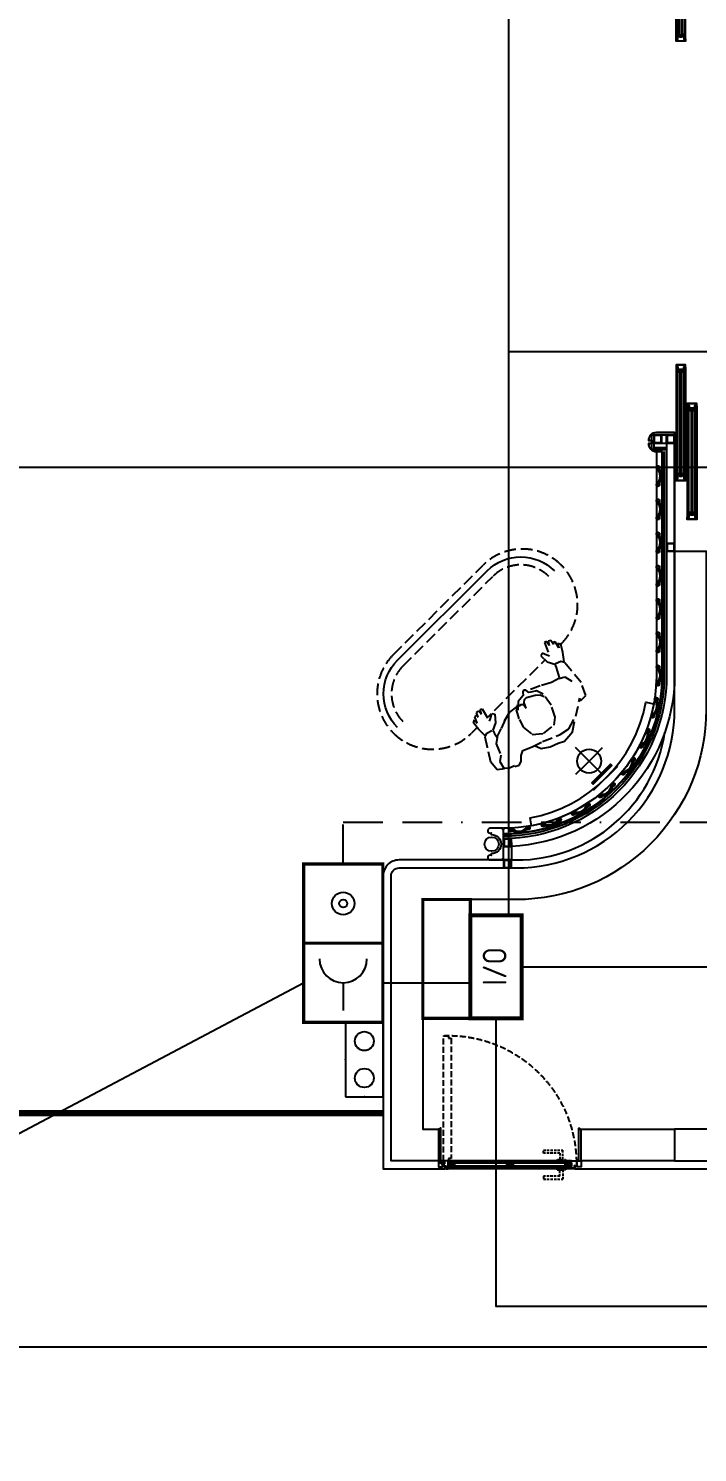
# Model space of a CAD drawing. Extents: x -284868 to 304789, y -137694 to 137894.
# Drawn here: x 196108 to 200333, y -105532 to -96536 of the extents above; entities that cross this region are included whole.
import ezdxf
from ezdxf.enums import TextEntityAlignment as Align

# ---------------------------------------------------------------- set-up
doc = ezdxf.new("R2010")
doc.units = 0
doc.set_wipeout_variables(frame=1)
for name, pattern in [('BORDER2', [0.875, 0.25, -0.125, 0.25, -0.125, 0, -0.125]), ('DASH', [0.35, 0.25, -0.1]), ('DASHED', [0.75, 0.5, -0.25])]:
    doc.linetypes.add(name, pattern=pattern)
doc.layers.get('0').update_dxf_attribs({"linetype": 'CONTINUOUS'})
for name, color, linetype in [('0-墙', 4, 'CONTINUOUS'), ('E-FIRE-CIRC', 120, 'CONTINUOUS'), ('EM-强电', 220, 'CONTINUOUS'), ('EQUIP-消防', 3, 'CONTINUOUS'), ('EQUIP-照明', 3, 'CONTINUOUS'), ('EQUIP-箱柜', 3, 'CONTINUOUS'), ('P-完成面', 42, 'CONTINUOUS'), ('P-平面家具', 3, 'CONTINUOUS'), ('P-门扇', 6, 'CONTINUOUS'), ('WIRE-消防电源', 2, 'TG_D'), ('WIRE-电话插孔', 120, 'BORDER2')]:
    doc.layers.add(name, color=color, linetype=linetype)
doc.styles.add('_TEL_DIM', font='SIMPLEX', dxfattribs={"width": 0.8, "height": 3.5, "bigfont": 'HZTXT'})
doc.styles.get("Standard").update_dxf_attribs({"font": 'GBENOR', "bigfont": 'GBCBIG'})
doc.styles.add('TG_LINETYPE', font='SIMPLEX', dxfattribs={"width": 0.8, "height": 3, "bigfont": 'HZTXT'})
doc.linetypes.add('FENCELINE2', pattern='A,6.35,-2.54,[132,ltypeshp.shx,S=2.54,R=0,X=-2.54,Y=0],-2.54,25.4', length=36.83)
doc.linetypes.add('TG_D', pattern='A,2,-0.3,["D",TG_LINETYPE,S=0.1,R=0,X=-0.23,Y=-0.15],0', length=2.3)

# ---------------------------------------------------------------- blocks, each defined once
blk = doc.blocks.new('A$C55830984')
at = {"layer": 'P-完成面', "color": 251}
for points in [[(-50, 50), (0, 50), (0, 0), (-50, 0)], [(-47, 47), (-3, 47), (-3, 3), (-47, 3)]]:
    blk.add_lwpolyline(points, close=True, dxfattribs=at)
blk = doc.blocks.new('A$Cdc63680e')
at = {"layer": 'P-完成面', "ltscale": 3}
h = blk.add_hatch(dxfattribs=at)
h.set_pattern_fill('ANSI38', color=250)
h.set_pattern_definition([(45, (-422851.3827, 373884.1253), (-2.24506403, 2.24506403), []), (135, (-422851.3827, 373884.1253), (-6.73519209, 2.24506403), [7.9375, -4.7625])])
edge = h.paths.add_edge_path()
edge.add_arc((-71.2, 0.4), 61.2, 359.64024, 407.86784)
edge.add_arc((-23.8, 53.8), 10.3, 96.60304, 231.5978, ccw=False)
edge.add_arc((-25, 55), 9, 0, 89.65095, ccw=False)
edge.add_line((-16, 55), (-16, 34))
edge.add_line((-16, 34), (-1, 34))
edge.add_line((-1, 34), (-1, -34))
edge.add_line((-1, -34), (-16, -34))
edge.add_line((-16, -34), (-16, -55))
edge.add_arc((-25, -55), 9, 270.34905, 360, ccw=False)
edge.add_arc((-23.8, -53.8), 10.3, 128.4022, 263.39696, ccw=False)
edge.add_arc((-71.2, -0.4), 61.2, 312.13216, 360.35976)
at = {"layer": 'P-完成面'}
blk.add_lwpolyline([(-11, 0, 0.213484), (-30.8, 45), (-30.8, 45, -0.669016), (-25, 65), (-25, 65, -0.414214), (-15, 55), (-15, 35), (0, 35), (0, -35), (-15, -35), (-15, -55, -0.414214), (-25, -65), (-25, -65, -0.669016), (-30.8, -45), (-30.8, -45, 0.213484), (-11, 0, -0.213484)], format="xyb", dxfattribs=at)
at = {"layer": 'P-完成面', "color": 251}
blk.add_lwpolyline([(-10, 0, 0.213595), (-30.1, 45.8, -0.668146), (-24.9, 64, -0.41243), (-16, 55), (-16, 34), (-1, 34), (-1, -34), (-16, -34), (-16, -55, -0.41243), (-24.9, -64, -0.668146), (-30.1, -45.8, 0.213595)], format="xyb", close=True, dxfattribs=at)
blk = doc.blocks.new('A$C95e0a651')
at = {"color": 251, "ltscale": 3}
for p, q in [((10, -45), (10, -687.5)), ((50, -45), (50, -687.5))]:
    blk.add_line(p, q, dxfattribs=at)
for points in [[(37.5, -45), (50, -45), (50, -15), (60, -15), (60, 0), (0, 0), (0, -15), (10, -15), (10, -45), (22.5, -45), (22.5, -30), (37.5, -30), (37.5, -45)], [(37.5, -687.5), (50, -687.5), (50, -717.5), (60, -717.5), (60, -732.5), (0, -732.5), (0, -717.5), (10, -717.5), (10, -687.5), (22.5, -687.5), (22.5, -702.5), (37.5, -702.5), (37.5, -687.5)]]:
    blk.add_lwpolyline(points)
at = {"color": 8, "ltscale": 3}
for points in [[(0, -717.5), (0, -15)], [(60, -717.5), (60, -15)]]:
    blk.add_lwpolyline(points, dxfattribs=at)
for points in [[(39, -43.5), (48.5, -43.5), (48.5, -13.5), (58.5, -13.5), (58.5, -1.5), (1.5, -1.5), (1.5, -13.5), (11.5, -13.5), (11.5, -43.5), (21, -43.5), (21, -28.5), (39, -28.5)], [(39, -689), (48.5, -689), (48.5, -719), (58.5, -719), (58.5, -731), (1.5, -731), (1.5, -719), (11.5, -719), (11.5, -689), (21, -689), (21, -704), (39, -704)]]:
    blk.add_lwpolyline(points, close=True)
at = {"color": 5}
blk.add_lwpolyline([(26, -30), (34, -30), (36, -32), (36, -700.5), (34, -702.5), (26, -702.5), (24, -700.5), (24, -32)], close=True, dxfattribs=at)
blk = doc.blocks.new('*U406')
for p, q in [((-201.7, 244.1), (-201.7, 29.1)), ((-171.9, 135), (-171.9, 217)), ((-171.9, 135), (-171.9, 53))]:
    blk.add_line(p, q)
blk.add_lwpolyline([(-171.9, 53), (-171.9, 53), (-171.9, 217), (-171.9, 217)], close=True)
at = {"color": 250}
blk.add_wipeout([(0.7, 81.6), (3.9, 85), (7, 88.6), (9.8, 92.4), (12.3, 96.4), (14.6, 100.5), (16.6, 104.8), (18.4, 109.1), (19.9, 113.6), (21.1, 118.2), (22, 122.8), (22.6, 127.5), (23, 132.2), (23, 136.9), (22.7, 141.6), (22.2, 146.2), (21.3, 150.9), (20.2, 155.4), (18.7, 159.9), (17, 164.3), (15.1, 168.6), (12.8, 172.8), (10.3, 176.7), (7.6, 180.6), (4.6, 184.2), (1.4, 187.7), (-2, 190.9), (-5.6, 194), (-9.4, 196.8), (-13.4, 199.3), (-17.5, 201.6), (-21.8, 203.6), (-26.1, 205.4), (-30.6, 206.9), (-35.1, 208.1), (-39.8, 209), (-44.4, 209.6), (-49.1, 209.9), (-53.9, 210), (-58.6, 209.7), (-63.2, 209.2), (-67.9, 208.3), (-72.4, 207.2), (-76.9, 205.7), (-81.3, 204), (-85.6, 202), (-89.7, 199.8), (-93.7, 197.3), (-97.6, 194.6), (-101.2, 191.6), (-104.7, 188.4), (-107.9, 185), (-110.9, 181.4), (-113.7, 177.6), (-116.3, 173.6), (-118.6, 169.5), (-120.6, 165.2), (-122.4, 160.9), (-123.9, 156.4), (-125.1, 151.8), (-126, 147.2), (-126.6, 142.5), (-126.9, 137.8), (-127, 133.1), (-126.7, 128.4), (-126.1, 123.8), (-125.3, 119.1), (-124.1, 114.6), (-122.7, 110.1), (-121, 105.7), (-119, 101.4), (-116.8, 97.2), (-114.3, 93.3), (-111.6, 89.4), (-108.6, 85.8), (-105.4, 82.3), (-102, 79.1), (-98.3, 76), (-94.6, 73.2), (-90.6, 70.7), (-86.5, 68.4), (-82.2, 66.4), (-77.9, 64.6), (-73.4, 63.1), (-68.8, 61.9), (-64.2, 61), (-59.5, 60.4), (-54.8, 60.1), (-50.1, 60), (-45.4, 60.3), (-40.7, 60.8), (-36.1, 61.7), (-31.5, 62.8), (-27, 64.3), (-22.7, 66), (-18.4, 68), (-14.2, 70.2), (-10.2, 72.7), (-6.4, 75.4), (-2.8, 78.4)], dxfattribs=at)
for points in [[(-160.4, 135), (-171.9, 135), (-171.9, 219.2), (-160.4, 219.2)], [(-160.4, 53), (-171.9, 53), (-171.9, 135), (-160.4, 135)]]:
    blk.add_hatch(color=256).paths.add_polyline_path(points)
at = {"color": 251}
for q in [(-52, 255), (-171.9, 135), (67.8, 135), (-52, 15)]:
    blk.add_line((-52, 135), q, dxfattribs=at)
blk.add_lwpolyline([(-171.9, 53), (-160.4, 53), (-160.4, 219.2), (-171.9, 219.2)], close=True)
blk.add_circle((-52, 135), 75)
blk = doc.blocks.new('A$C78095CF1')
at = {"color": 251, "linetype": 'DASH', "ltscale": 300}
blk.add_wipeout([(673, 62), (712, 104), (722, 0), (736, 0), (743, 37), (750, 2), (769, 7), (774, 42), (776, 25), (793, 30), (797, 69), (800, 69), (805, 48), (821, 62), (810, 121), (788, 185), (833, 372), (823, 471), (772, 488), (776, 469), (693, 574), (672, 597), (586, 680), (543, 700), (520, 696), (496, 693), (465, 693), (433, 692), (369, 674), (338, 639), (317, 635), (244, 630), (218, 658), (198, 696), (175, 713), (142, 707), (104, 702), (69, 689), (68, 690), (18, 674), (0, 605), (43, 425), (45, 418), (26, 365), (23, 354), (12, 296), (28, 282), (35, 302), (36, 303), (40, 263), (57, 259), (59, 275), (64, 240), (83, 236), (90, 266), (97, 233), (111, 232), (121, 337), (160, 295), (176, 307), (154, 366), (113, 405), (120, 466), (134, 451), (175, 416), (214, 384), (277, 341), (340, 328), (352, 326), (367, 298), (418, 275), (425, 253), (437, 241), (453, 249), (458, 259), (464, 259), (532, 264), (559, 266), (623, 276), (642, 279), (658, 278), (696, 278), (707, 277), (720, 172), (679, 132), (659, 78), (657, 74)], dxfattribs=at).dxf.layer = 'P-平面家具'
at = {"layer": 'P-平面家具', "color": 251, "linetype": 'DASH', "ltscale": 300}
for p, q in [((18, 674), (0, 605)), ((69, 691), (18, 674)), ((61, 630), (66, 689)), ((88, 592), (61, 630)), ((88, 592), (61, 630)), ((65, 672), (69, 691)), ((104, 702), (69, 689)), ((142, 704), (104, 702)), ((142, 707), (175, 713)), ((175, 713), (198, 696)), ((198, 696), (218, 658)), ((218, 658), (244, 630)), ((244, 630), (317, 635)), ((317, 635), (399, 634)), ((338, 639), (369, 674)), ((369, 674), (433, 692)), ((399, 634), (535, 643)), ((433, 692), (496, 693)), ((496, 693), (543, 700)), ((535, 643), (610, 633)), ((543, 700), (586, 680)), ((586, 680), (623, 663)), ((610, 633), (693, 574)), ((623, 663), (675, 593)), ((0, 605), (25, 500)), ((92, 503), (88, 592)), ((92, 503), (88, 592)), ((319, 481), (355, 557)), ((355, 557), (432, 584)), ((432, 584), (525, 564)), ((525, 564), (558, 515)), ((558, 515), (569, 426)), ((693, 574), (776, 469)), ((45, 418), (23, 354)), ((25, 500), (45, 418)), ((43, 425), (66, 407)), ((120, 466), (92, 503)), ((113, 405), (115, 431)), ((115, 431), (120, 466)), ((128, 455), (120, 466)), ((169, 422), (128, 455)), ((231, 372), (169, 422)), ((328, 345), (316, 413)), ((319, 419), (319, 481)), ((569, 426), (551, 328)), ((776, 469), (772, 488)), ((772, 488), (823, 471)), ((823, 471), (833, 372)), ((23, 354), (12, 296)), ((28, 282), (35, 312)), ((35, 312), (40, 263)), ((66, 407), (106, 405)), ((111, 234), (121, 337)), ((154, 366), (113, 405)), ((121, 337), (136, 323)), ((136, 323), (160, 295)), ((176, 307), (154, 366)), ((160, 295), (176, 307)), ((277, 341), (214, 384)), ((340, 328), (277, 341)), ((330, 352), (353, 319)), ((367, 298), (338, 354)), ((361, 330), (382, 327)), ((382, 327), (394, 339)), ((394, 339), (397, 366)), ((397, 366), (401, 327)), ((401, 327), (413, 306)), ((460, 305), (497, 311)), ((497, 311), (530, 325)), ((551, 330), (519, 287)), ((530, 325), (551, 349)), ((745, 286), (776, 335)), ((833, 372), (808, 267)), ((12, 296), (28, 282)), ((33, 302), (36, 302)), ((40, 263), (57, 259)), ((57, 259), (59, 275)), ((59, 275), (64, 240)), ((64, 240), (83, 236)), ((83, 236), (90, 266)), ((90, 266), (97, 233)), ((97, 233), (111, 234)), ((418, 275), (367, 298)), ((413, 306), (434, 298)), ((425, 253), (418, 275)), ((437, 241), (425, 253)), ((434, 298), (460, 305)), ((453, 249), (437, 241)), ((464, 273), (453, 249)), ((479, 278), (464, 273)), ((559, 266), (464, 259)), ((519, 287), (479, 278)), ((642, 279), (559, 266)), ((707, 277), (642, 279)), ((705, 278), (745, 286)), ((718, 197), (707, 277)), ((808, 267), (788, 185)), ((657, 74), (679, 132)), ((679, 132), (720, 172)), ((712, 104), (697, 90)), ((722, 0), (712, 104)), ((720, 172), (718, 197)), ((767, 173), (727, 172)), ((790, 192), (767, 173)), ((788, 185), (810, 121)), ((810, 121), (821, 62)), ((673, 62), (657, 74)), ((697, 90), (673, 62)), ((736, 0), (722, 0)), ((743, 33), (736, 0)), ((750, 2), (743, 33)), ((769, 7), (750, 2)), ((774, 42), (769, 7)), ((776, 25), (774, 42)), ((793, 30), (776, 25)), ((798, 79), (793, 30)), ((800, 69), (797, 69)), ((805, 48), (798, 79)), ((821, 62), (805, 48))]:
    blk.add_line(p, q, dxfattribs=at)
blk = doc.blocks.new('FZ03')
at = {"color": 8}
for p, q in [((-4, 1), (-4, 3)), ((-4, 3), (0, 3)), ((0, 0), (-4, 1)), ((-3, 7), (3, 7)), ((0, 7), (-3, 5)), ((-3, 3), (-3, 7)), ((0, 5), (-3, 4)), ((0, 7), (3, 5)), ((0, 7), (0, 3)), ((0, 5), (3, 4)), ((0, 3), (4, 3)), ((4, 1), (0, 0)), ((3, 3), (3, 7)), ((4, 3), (4, 1))]:
    blk.add_line(p, q, dxfattribs=at)
blk = doc.blocks.new('A$C79893AB6')
at = {"color": 8, "linetype": 'DASHED', "ltscale": 5}
for points in [[(10, 20.3), (0, 20.3), (0, 5.3), (10, 5.3)], [(10, 0), (12, 0), (12, 25), (10, 25)], [(13, 0), (15, 0), (15, 25), (13, 25)], [(15, 20.3), (25, 20.3), (25, 5.3), (15, 5.3)]]:
    blk.add_lwpolyline(points, close=True, dxfattribs=at)
for points in [[(5, 20.3), (5, 5.3)], [(12, 18.5), (13, 18.5)], [(12, 16.5), (13, 16.5)], [(12, 14.5), (13, 14.5)], [(12, 10.5), (13, 10.5)], [(12, 8.5), (13, 8.5)], [(12, 6.5), (13, 6.5)], [(20, 20.3), (20, 5.3)]]:
    blk.add_lwpolyline(points, dxfattribs=at)
blk = doc.blocks.new('A$C340bdad7')
at = {"color": 8, "linetype": 'DASHED', "ltscale": 30}
for points in [[(-723.6, 5.5, 0.414214), (-725.1, 7), (-774.9, 7, 0.414214), (-776.4, 5.5)], [(-723.6, -55.5, -0.414214), (-725.1, -57), (-774.9, -57, -0.414214), (-776.4, -55.5)]]:
    blk.add_lwpolyline(points, format="xyb", dxfattribs=at)
for points in [[(-776.4, 5.5), (-776.4, 0), (-723.6, 0), (-723.6, 5.5)], [(-740.5, 48.2), (-740.5, 7), (-759.5, 7), (-759.5, 67.2)], [(-740.5, 48.2), (-636.4, 48.2), (-636.4, 67.2), (-759.5, 67.2)], [(-776.4, -55.5), (-776.4, -50), (-723.6, -50), (-723.6, -55.5)], [(-740.5, -98.2), (-740.5, -57), (-759.5, -57), (-759.5, -117.2)], [(-740.5, -98.2), (-636.4, -98.2), (-636.4, -117.2), (-759.5, -117.2)]]:
    blk.add_lwpolyline(points, dxfattribs=at)
at = {"layer": 'P-门扇'}
for p, q in [((-815, 0), (-35, 0)), ((-815, -50), (-35, -50))]:
    blk.add_line(p, q, dxfattribs=at)
at = {"layer": 'P-门扇', "color": 251}
for p, q in [((-845, -3), (-35, -3)), ((-830, -47), (-35, -47)), ((-815, -15), (-35, -15)), ((-815, -35), (-35, -35))]:
    blk.add_line(p, q, dxfattribs=at)
at = {"layer": 'P-门扇', "color": 251, "linetype": 'DASH', "ltscale": 150}
blk.add_lwpolyline([(-845, 0, -0.420056), (-5, 790, 3.831979)], format="xyb", dxfattribs=at)
blk.add_lwpolyline([(-55, 15), (-37, 15), (-37, 0), (-5, 0), (-5, 790), (-37, 790), (-37, 775), (-55, 775), (-55, 15)], dxfattribs=at)
at = {"layer": 'P-门扇'}
for points in [[(-815, 0), (-815, 0), (-845, 0), (-845, -32), (-830, -32), (-830, -50), (-815, -50)], [(-815, -47), (-815, -3)]]:
    blk.add_lwpolyline(points, dxfattribs=at)
at = {"layer": 'P-门扇', "color": 251}
for points in [[(-815, -15), (-815, -35), (-775, -35), (-775, -15)], [(-445, -15), (-445, -35), (-405, -35), (-405, -15)], [(-75, -15), (-75, -35), (-35, -35), (-35, -15)]]:
    blk.add_lwpolyline(points, close=True, dxfattribs=at)
for points in [[(-815, -15), (-775, -35)], [(-775, -15), (-815, -35)], [(-445, -15), (-405, -35)], [(-405, -15), (-445, -35)], [(-75, -15), (-35, -35)], [(-35, -15), (-75, -35)]]:
    blk.add_lwpolyline(points, dxfattribs=at)
at = {"layer": 'P-门扇'}
blk.add_lwpolyline([(-20, -50), (-35, -50), (-35, 0), (-5, 0), (-5, -32), (-20, -32)], close=True, dxfattribs=at)
at = {"rotation": 180}
blk.add_blockref('A$C79893AB6', (10, 0), dxfattribs=at)
at = {"xscale": -0.7194583547756841, "yscale": 0.7194583547756841, "zscale": 0.7194583547756841, "rotation": 180}
for p in [(-840, -32.8), (-10, -32.8)]:
    blk.add_blockref('FZ03', p, dxfattribs=at)
blk = doc.blocks.new('$equip$00002657')
for p, q in [((-0.5, 1), (-0.5, 0)), ((0.5, 1), (-0.5, 1)), ((0.5, 0), (0.5, 1)), ((0, 0.5), (0, 0.15)), ((-0.5, 0), (0.5, 0))]:
    blk.add_line(p, q)
at = {"const_width": 0.04}
blk.add_lwpolyline([(-0.5, 1), (0.5, 1), (0.5, 0), (-0.5, 0), (-0.5, 1), (0.5, 1)], dxfattribs=at)
blk.add_arc((0, 0.8), 0.3, 180, 0)
for p in [(0, 1), (-0.5, 0.5), (0.5, 0.5), (0, 0)]:
    blk.add_point(p)
at = {"color": 7, "flags": 1}
for tag, height, p in [('B', 0.4, (0.762, 0.292)), ('A', 0.00002, (0, 0))]:
    blk.add_attdef(tag, text='', height=height, dxfattribs=at).set_placement(p, align=Align.MIDDLE_CENTER)
blk = doc.blocks.new('$equip$00003132')
for p, q in [((0.5, 1), (-0.5, 1)), ((-0.5, 1), (-0.5, 0)), ((0.5, 0), (0.5, 1)), ((-0.5, 0), (0.5, 0))]:
    blk.add_line(p, q)
at = {"const_width": 0.04}
blk.add_lwpolyline([(-0.5, 1), (0.5, 1), (0.5, 0), (-0.5, 0), (-0.5, 1), (0.5, 1)], dxfattribs=at)
for radius in [0.143, 0.0505]:
    blk.add_circle((0, 0.5), radius)
for p in [(0, 1), (-0.5, 0.5), (0.5, 0.5), (0, 0)]:
    blk.add_point(p)
at = {"color": 7, "style": '_TEL_DIM', "flags": 1}
for tag, height, p in [('B', 0.4, (0.755, 0.246)), ('A', 0.00002, (0, 0))]:
    blk.add_attdef(tag, text='', height=height, dxfattribs=at).set_placement(p, align=Align.MIDDLE_CENTER)
blk = doc.blocks.new('$equip$00002928')
for p, q in [((-0.75, 0.6), (-0.75, 0)), ((0.75, 0.6), (-0.75, 0.6)), ((0.75, 0), (0.75, 0.6)), ((-0.75, 0), (0.75, 0))]:
    blk.add_line(p, q)
at = {"const_width": 0.04}
blk.add_lwpolyline([(-0.75, 0.6), (-0.75, 0), (0.75, 0), (0.75, 0.6), (-0.75, 0.6), (-0.75, 0)], dxfattribs=at)
for p in [(0, 0.6), (-0.75, 0.3), (0.75, 0.3), (0, 0)]:
    blk.add_point(p)
at = {"color": 7, "style": '_TEL_DIM', "flags": 1}
for tag in ['A', 'REMARK']:
    blk.add_attdef(tag, text='', height=0.00002, dxfattribs=at).set_placement((0, 0), align=Align.MIDDLE_CENTER)
blk = doc.blocks.new('$equip$00001232')
for p, q in [((0.707, 0.714), (-0.707, 0.714)), ((-0.707, 0.707), (-0.707, -0.007)), ((0.707, 0), (0.707, 0.714)), ((-0.707, 0), (0.707, 0))]:
    blk.add_line(p, q)
for centre in [(-0.35, 0.357), (0.35, 0.357)]:
    blk.add_circle(centre, 0.179)
at = {"layer": 'EQUIP-照明'}
for p in [(0, 0.714), (-0.707, 0.35), (0.707, 0.357), (0, 0)]:
    blk.add_point(p, dxfattribs=at)
at = {"layer": 'EQUIP-照明', "flags": 9}
blk.add_attdef('A', (0, 0), '', height=0.00002, dxfattribs=at)
blk = doc.blocks.new('$equip$00002773')
for p, q in [((0.65, 0.65), (-0.65, 0.65)), ((-0.65, 0.65), (-0.65, 0)), ((0.65, 0), (0.65, 0.65)), ((-0.65, 0), (0.65, 0))]:
    blk.add_line(p, q)
at = {"const_width": 0.05}
blk.add_lwpolyline([(-0.65, 0.65), (-0.65, 0), (0.65, 0), (0.65, 0.65), (-0.65, 0.65), (-0.65, 0)], dxfattribs=at)
for p in [(0, 0.65), (-0.65, 0.325), (0.65, 0.325), (0, 0)]:
    blk.add_point(p)
at = {"color": 7}
blk.add_attdef('$TEXT$', text='', height=0.3, dxfattribs=at).set_placement((0.006, 0.343), align=Align.MIDDLE_CENTER)
at = {"color": 7, "flags": 1}
for tag, height, p in [('B', 0.4, (0.905, 0.246)), ('A', 0.00002, (0, 0))]:
    blk.add_attdef(tag, text='', height=height, dxfattribs=at).set_placement(p, align=Align.MIDDLE_CENTER)

msp = doc.modelspace()

# ---------------------------------------------------------------- linework, layer by layer
at = {"layer": '0-墙', "ltscale": 3}
msp.add_lwpolyline([(199187.8, -102038.5), (198597.8, -102038.5), (198597.8, -103488.5), (198697.8, -103488.5), (198697.8, -103688.5), (198397.8, -103688.5), (198397.8, -101888.5, -0.414214), (198447.8, -101838.5), (199187.8, -101838.5, 0.414214), (200187.8, -100838.5), (200187.8, -99838.5), (200387.8, -99838.5), (200387.8, -100838.5, -0.414214)], format="xyb", close=True, dxfattribs=at)
for points in [[(199597.8, -103488.5), (200187.8, -103488.5), (200187.8, -103688.5), (199597.8, -103688.5)], [(200187.8, -103688.5), (202187.8, -103688.5), (202187.8, -103488.5), (200187.8, -103488.5)]]:
    msp.add_lwpolyline(points, close=True, dxfattribs=at)
at = {"layer": 'E-FIRE-CIRC'}
for points in [[(200622, -99309.4), (195646.8, -99309.4), (195646.8, -99617.7)], [(199222.8, -102463.5), (200595.5, -102463.5)], [(195646.8, -103727.6), (197845.4, -102563.5)], [(198345.4, -102563.5), (198897.8, -102563.5)]]:
    msp.add_lwpolyline(points, dxfattribs=at)
at = {"layer": 'EM-强电', "color": 6, "const_width": 40}
msp.add_lwpolyline([(198347.8, -103388.5), (190837.3, -103388.5)], dxfattribs=at)
at = {"layer": 'P-完成面', "color": 251}
for p, q in [((200044, -99197.9), (200044, -99099.1)), ((200056, -99104.9), (200044, -99104.9)), ((200056, -99195.3), (200044, -99195.3)), ((200056, -99183.3), (200137.8, -99183.3)), ((199157.8, -101678.5), (199157.8, -101788.5))]:
    msp.add_line(p, q, dxfattribs=at)
at = {"layer": 'P-完成面'}
for points in [[(200187.8, -99104.9), (200187.8, -99088.5), (200072.8, -99088.5, 0.414214), (200022.8, -99138.5), (200022.8, -99138.5), (200042.8, -99138.5), (200042.8, -99158.5), (200022.8, -99158.5), (200022.8, -99158.5, 0.414214), (200072.8, -99208.5), (200107.8, -99208.5)], [(200107.8, -99208.5), (200107.8, -100623.5, -0.414214), (199107.8, -101623.5), (199107.8, -101623.5)], [(199285.3, -101572), (199276.1, -101522.9, 0.309555), (200007.2, -100791.8), (200056.3, -100801, -0.309555), (199285.3, -101572, 0)], [(199107.8, -101788.5), (198447.8, -101788.5, 0.414214), (198347.8, -101888.5), (198347.8, -103738.5), (198737.8, -103738.5), (198737.8, -103723.5), (198722.8, -103723.5)], [(199572.8, -103723.5), (199557.8, -103723.5), (199557.8, -103738.5), (211137.8, -103738.5), (211137.8, -106118.5), (210237.8, -106118.5), (210237.8, -107568.5), (202938.9, -107568.5), (202938.9, -106118.6), (197438.5, -106118.6), (197438.5, -106468.6, -0.414239), (197338.5, -106568.6), (196958.6, -106568.6)]]:
    msp.add_lwpolyline(points, format="xyb", dxfattribs=at)
at = {"layer": 'P-完成面', "color": 251}
for points in [[(200186.6, -99104.9), (200186.6, -99089.7), (200072.8, -99089.7, 0.407029), (200024, -99137.3), (200044, -99137.3), (200044, -99159.7), (200024, -99159.7, 0.407029), (200072.8, -99207.3), (200110.8, -99207.3)], [(200137.8, -99208.5), (200137.8, -100623.5, -0.414214), (199107.8, -101653.5), (199107.8, -101653.5)], [(200122.8, -99208.5), (200122.8, -100623.5, -0.414214), (199107.8, -101638.5), (199107.8, -101638.5)], [(200110.8, -99208.5), (200110.8, -100623.5, -0.414214), (199107.8, -101626.5), (199107.8, -101626.5)], [(200187.8, -99208.5), (200187.8, -100623.5, -0.400713), (199157.8, -101702.3, -0.400713)], [(199107.8, -101788.5), (199187.8, -101788.5, 0.370979), (200127.1, -100980.3, 0.370979)]]:
    msp.add_lwpolyline(points, format="xyb", dxfattribs=at)
msp.add_lwpolyline([(200137.8, -99104.9), (200056, -99104.9), (200056, -99195.3), (200137.8, -99195.3)], dxfattribs=at)
for points in [[(200106, -99154.9), (200137.8, -99154.9), (200137.8, -99104.9), (200106, -99104.9)], [(200137.8, -99788.5), (200187.8, -99788.5), (200187.8, -99154.9), (200137.8, -99154.9)], [(200137.8, -99788.5), (200187.8, -99788.5), (200187.8, -99154.9), (200137.8, -99154.9)]]:
    msp.add_lwpolyline(points, close=True, dxfattribs=at)
at = {"layer": 'P-完成面', "color": 8}
msp.add_lwpolyline([(200072.8, -99208.5), (200072.8, -100623.5, -0.414214), (199107.8, -101588.5), (199107.8, -101588.5), (199107.8, -101598.5)], format="xyb", dxfattribs=at)
at = {"layer": 'P-完成面'}
msp.add_lwpolyline([(199102.8, -101588.5), (199022.8, -101588.5, 0.414214), (199007.8, -101603.5), (199007.8, -101603.5, 0.414214), (199022.8, -101618.5), (199032.8, -101618.5, 1), (199032.8, -101628.5, -1), (199032.8, -101748.5, 1), (199032.8, -101758.5), (199022.8, -101758.5, 0.414214), (199007.8, -101773.5), (199007.8, -101773.5, 0.414214), (199022.8, -101788.5), (199102.8, -101788.5), (199102.8, -101778.5), (199107.8, -101778.5), (199107.8, -101598.5), (199102.8, -101598.5)], format="xyb", close=True, dxfattribs=at)
for points in [[(198712.8, -103688.5), (198712.8, -103483.5), (198707.8, -103483.5), (198707.8, -103488.5), (198697.8, -103488.5)], [(199582.8, -103688.5), (199582.8, -103483.5), (199587.8, -103483.5), (199587.8, -103488.5), (199597.8, -103488.5)]]:
    msp.add_lwpolyline(points, dxfattribs=at)
for points in [[(198722.8, -103688.5), (198697.8, -103688.5), (198697.8, -103726.5), (198722.8, -103726.5)], [(199572.8, -103688.5), (199597.8, -103688.5), (199597.8, -103726.5), (199572.8, -103726.5)]]:
    msp.add_lwpolyline(points, close=True, dxfattribs=at)
msp.add_circle((199032.8, -101688.5), 45, dxfattribs=at)
at = {"layer": 'WIRE-消防电源', "ltscale": 1000}
for points in [[(213750.1, -98578.6), (199138.6, -98578.6)], [(201421.4, -104608.5), (199060.3, -104608.5), (199060.3, -102788.5)], [(191583.1, -109734.9), (191583.1, -104864), (201421.4, -104864)]]:
    msp.add_lwpolyline(points, dxfattribs=at)
at = {"layer": 'WIRE-电话插孔', "ltscale": 1000}
msp.add_lwpolyline([(198095.4, -101813.5), (198095.4, -101549.8), (202110.3, -101549.8)], dxfattribs=at)

# ---------------------------------------------------------------- block references
at = {"layer": 'EQUIP-消防', "ltscale": 3, "xscale": 500, "yscale": 500, "zscale": 500, "rotation": 180}
msp.add_blockref('$equip$00003132', (198095.4, -101813.5), dxfattribs=at)
at = {"layer": 'EQUIP-消防', "xscale": 499.9999999999999, "yscale": 499.9999999999999, "zscale": 499.9999999999999, "rotation": 89.99999999999999}
msp.add_blockref('$equip$00002773', (199222.8, -102463.5), dxfattribs=at).add_auto_attribs({'$TEXT$': 'I/O'})
at = {"layer": 'EQUIP-消防', "ltscale": 3, "xscale": 500, "yscale": 500, "zscale": 500}
msp.add_blockref('$equip$00002657', (198095.4, -102813.5), dxfattribs=at)
at = {"layer": 'EQUIP-消防', "linetype": 'ByBlock', "xscale": 333.3333333333332, "yscale": 333.3333333333332, "zscale": 333.3333333333332, "rotation": 270.0000000000007}
msp.add_blockref('$equip$00001232', (198109.7, -103049.2), dxfattribs=at)
at = {"layer": 'EQUIP-箱柜', "xscale": 500, "yscale": 500, "zscale": 500, "rotation": 89.99999999999999}
msp.add_blockref('$equip$00002928', (198897.8, -102413.5), dxfattribs=at)
at = {"layer": 'P-完成面', "color": 1, "ltscale": 3, "xscale": -1, "rotation": 180}
for p in [(200106, -99104.9), (200187.8, -99104.9), (200187.8, -99104.9), (200187.8, -99104.9), (200187.8, -99788.5), (200187.8, -99788.5), (199157.8, -101653.5), (199157.8, -101788.5)]:
    msp.add_blockref('A$C55830984', p, dxfattribs=at)
at = {"layer": 'P-完成面', "color": 1, "ltscale": 3}
for p in [(200107.8, -99363.3), (200107.8, -99573.3), (200107.8, -99783.3), (200107.8, -99993.3), (200107.8, -100203.3), (200107.8, -100413.3)]:
    msp.add_blockref('A$Cdc63680e', p, dxfattribs=at)
for p, rotation in [((200107.5, -100623.3), 359.5034168201347), ((200085.4, -100831.1), 348.0098563686192), ((200020.8, -101029.8), 336.0098563686193), ((199916.4, -101210.8), 324.0098563686192), ((199776.6, -101366), 312.0098563686194), ((199607.6, -101488.9), 300.0098563686194), ((199416.8, -101573.9), 288.0098563686193), ((199212.4, -101617.4), 276.009856368618)]:
    msp.add_blockref('A$Cdc63680e', p, dxfattribs=dict(at, rotation=rotation))
at = {"layer": 'P-门扇'}
msp.add_blockref('A$C95e0a651', (200197.8, -95884), dxfattribs=at)
at = {"layer": 'P-门扇', "xscale": -1, "rotation": 180}
for p in [(200197.8, -99392.9), (200267.8, -99637)]:
    msp.add_blockref('A$C95e0a651', p, dxfattribs=at)
at = {"layer": 'P-门扇', "xscale": -1}
msp.add_blockref('A$C340bdad7', (198722.8, -103688.5), dxfattribs=at)

# ---------------------------------------------------------------- next in the draw order: block references
at = {"layer": 'P-平面家具', "linetype": 'DASH', "ltscale": 300, "xscale": 1.008957704772744, "yscale": 1.008957704772744, "zscale": 1.008957704772744, "rotation": 134.9990838320009}
msp.add_blockref('*U406', (199707.2, -101030.3), dxfattribs=at)

# ---------------------------------------------------------------- next in the draw order: linework, layer by layer
at = {"layer": 'P-平面家具', "linetype": 'DASH', "ltscale": 300}
msp.add_lwpolyline([(198411.2, -100985.8), (198411.2, -100985.8, -0.414214), (198412.1, -100490.8), (198978.8, -99926.2, -0.414214), (199473.7, -99927.1), (199473.7, -99927.1, -0.414214), (199472.8, -100422), (198906.2, -100986.7, -0.414214)], format="xyb", close=True, dxfattribs=at)

# ---------------------------------------------------------------- next in the draw order: block references
at = {"layer": 'P-平面家具', "linetype": 'DASH', "ltscale": 300, "xscale": -0.8800000001215574, "yscale": 0.8800000001215568, "zscale": 0.8800000001215558, "rotation": 205.7972390317042}
msp.add_blockref('A$C78095CF1', (198795, -100691.2), dxfattribs=at)

# ---------------------------------------------------------------- next in the draw order: linework, layer by layer
at = {"layer": 'P-平面家具', "color": 6, "linetype": 'FENCELINE2', "ltscale": 3}
msp.add_lwpolyline([(198437.7, -100950.5, -0.414214), (198438.4, -100526.3), (199005.1, -99961.6, -0.414214), (199429.4, -99962.3, -0.414214)], format="xyb", dxfattribs=at)
at = {"layer": 'P-平面家具', "color": 251, "linetype": 'DASH', "ltscale": 300}
msp.add_lwpolyline([(198473.1, -100915.2, -0.414214), (198473.7, -100561.7), (199040.4, -99997, -0.414214), (199394, -99997.6)], format="xyb", dxfattribs=at)
at = {"layer": 'WIRE-消防电源', "ltscale": 1000}
msp.add_lwpolyline([(199138.6, -85340.7), (199138.6, -102138.5)], dxfattribs=at)

doc.saveas('drawing.dxf')
